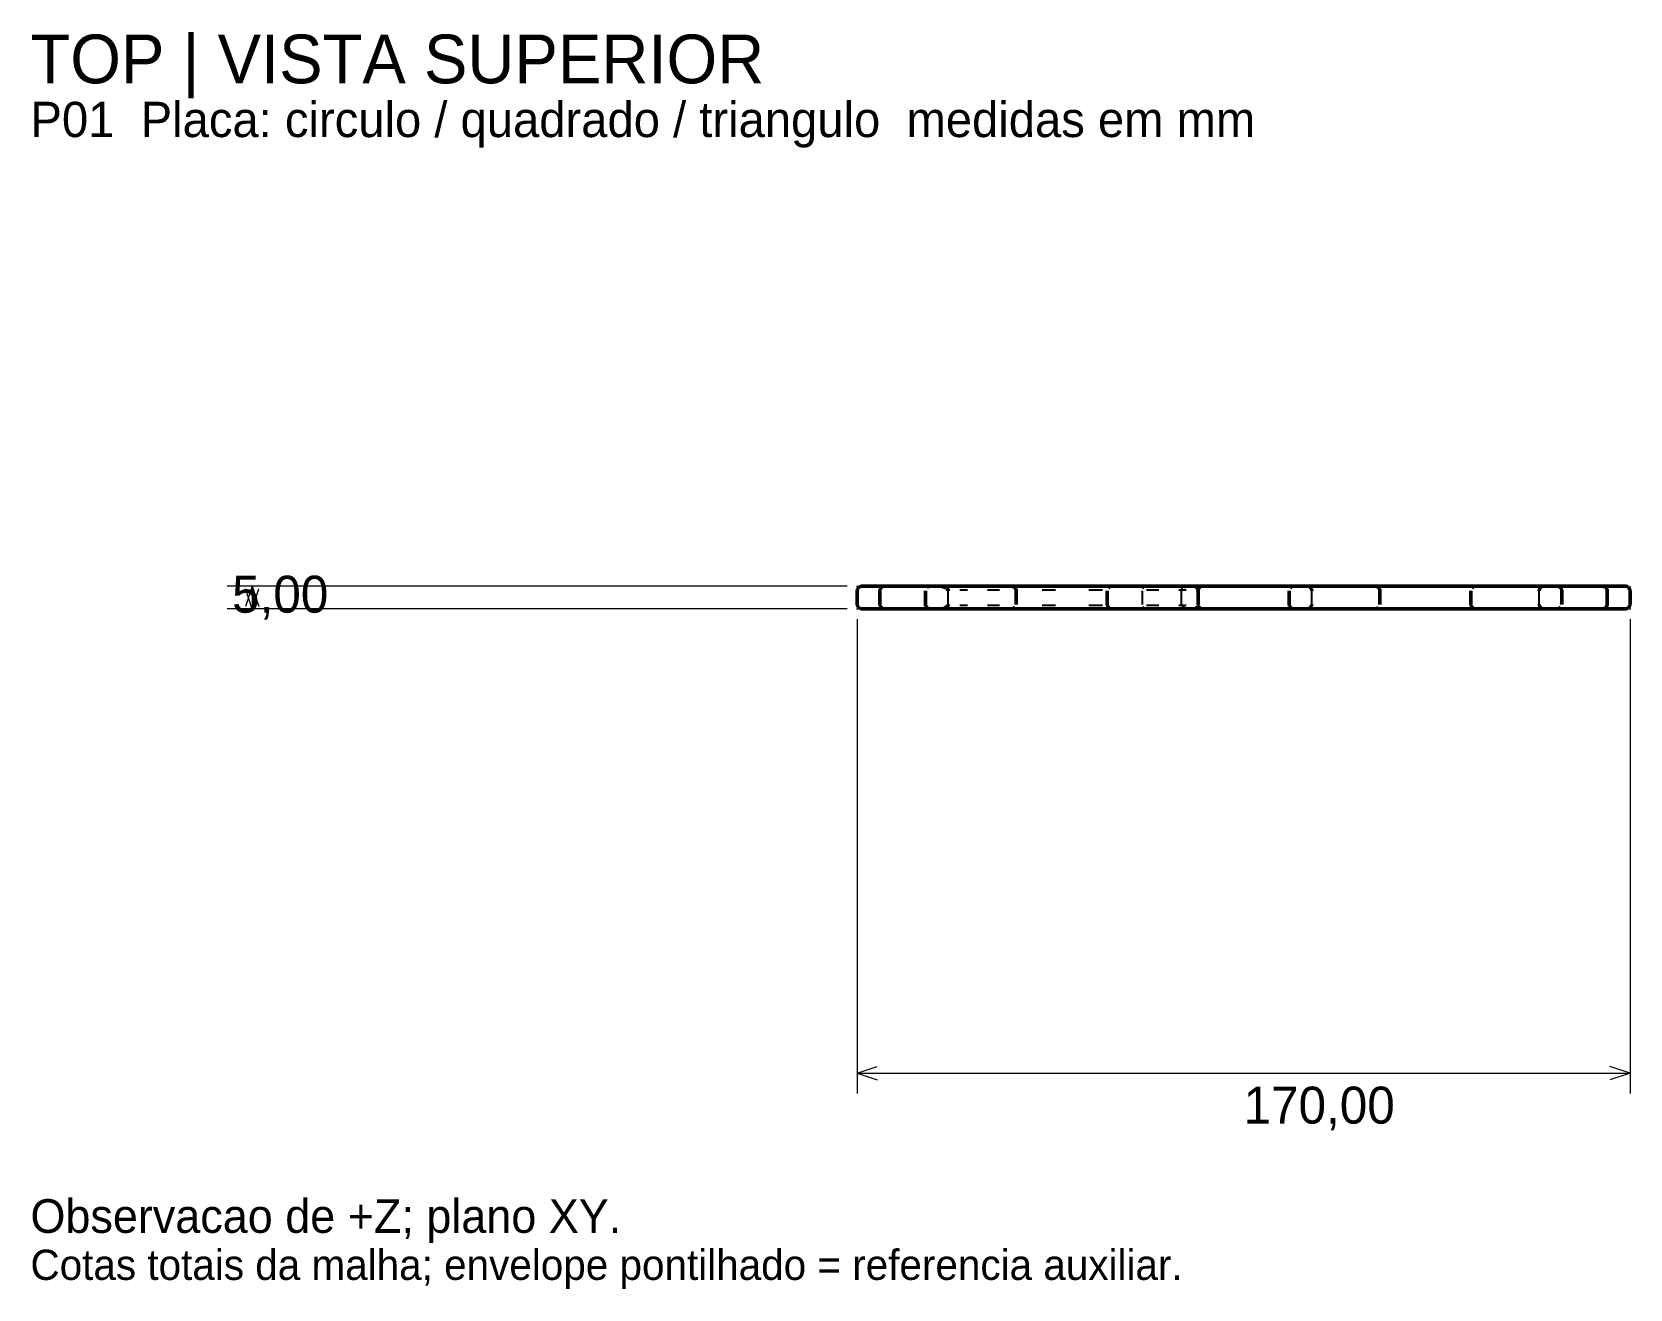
# Model space of a CAD drawing. Header units: millimetres. Extents: x 14 to 366, y 5 to 281.
import ezdxf

# ---------------------------------------------------------------- set-up
doc = ezdxf.new("R2010")
doc.units = ezdxf.units.MM
doc.linetypes.add('DOTTED', pattern=[1, 0, -1])
doc.linetypes.add('HIDDEN', pattern=[4.5, 3, -1.5])
for name, color, linetype, lineweight in [('HIDDEN', 8, 'HIDDEN', 25), ('REFERENCE', 8, 'DOTTED', 13), ('TEXT', 7, 'CONTINUOUS', 18), ('THIN', 7, 'CONTINUOUS', 18), ('VISIBLE', 7, 'CONTINUOUS', 50)]:
    doc.layers.add(name, color=color, linetype=linetype, lineweight=lineweight)

msp = doc.modelspace()

# ---------------------------------------------------------------- linework, layer by layer
at = {"layer": 'HIDDEN'}
for p, q in [((200.87, 158.57), (200.88, 158.74)), ((200.87, 158.57), (200.88, 158.74)), ((200.87, 155.57), (200.87, 158.57)), ((200.87, 155.57), (200.87, 158.57)), ((200.87, 155.57), (200.87, 158.57)), ((200.87, 155.57), (200.87, 158.57)), ((200.87, 155.57), (200.87, 158.57)), ((201.1, 159.21), (201.23, 159.33)), ((201.1, 159.21), (201.23, 159.33)), ((201.1, 159.21), (201.23, 159.33)), ((201.23, 159.33), (201.37, 159.43)), ((201.23, 159.33), (201.37, 159.43)), ((201.23, 159.33), (201.37, 159.43)), ((201.37, 159.43), (201.53, 159.5)), ((201.37, 159.43), (201.53, 159.5)), ((201.37, 159.43), (201.53, 159.5)), ((210.87, 155.57), (210.87, 158.57)), ((211.1, 159.21), (211.23, 159.33)), ((211.23, 159.33), (211.37, 159.43)), ((211.37, 159.43), (211.53, 159.5)), ((215.87, 158.57), (215.91, 158.74)), ((215.87, 155.57), (215.87, 158.57)), ((215.87, 155.57), (215.87, 158.57)), ((218.47, 158.74), (220.14, 158.74)), ((218.47, 158.74), (220.14, 158.74)), ((224.53, 158.74), (227.2, 158.74)), ((224.53, 158.74), (227.2, 158.74)), ((230.21, 159.5), (230.37, 159.43)), ((230.37, 159.43), (230.51, 159.33)), ((230.51, 159.33), (230.64, 159.21)), ((230.87, 155.57), (230.87, 158.57)), ((236.53, 158.74), (239.92, 158.74)), ((236.53, 158.74), (239.92, 158.74)), ((246.82, 158.74), (250.21, 158.74)), ((246.82, 158.74), (250.21, 158.74)), ((250.87, 155.57), (250.87, 158.57)), ((251.1, 159.21), (251.23, 159.33)), ((251.23, 159.33), (251.37, 159.43)), ((251.37, 159.43), (251.53, 159.5)), ((258.65, 155.57), (258.65, 158.57)), ((258.73, 159.02), (258.79, 159.15)), ((258.79, 159.15), (258.86, 159.27)), ((258.86, 159.27), (258.94, 159.37)), ((258.94, 159.37), (259.04, 159.46)), ((259.04, 159.46), (259.15, 159.52)), ((259.54, 158.74), (262.21, 158.74)), ((259.54, 158.74), (262.21, 158.74)), ((266.6, 158.74), (268.27, 158.74)), ((266.6, 158.74), (268.27, 158.74)), ((267.2, 155.57), (267.2, 158.57)), ((270.21, 159.5), (270.37, 159.43)), ((270.37, 159.43), (270.51, 159.33)), ((270.51, 159.33), (270.64, 159.21)), ((270.83, 158.74), (270.87, 158.57)), ((270.87, 155.57), (270.87, 158.57)), ((270.87, 155.57), (270.87, 158.57)), ((290.87, 155.57), (290.87, 158.57)), ((291.1, 159.21), (291.23, 159.33)), ((291.23, 159.33), (291.37, 159.43)), ((291.37, 159.43), (291.53, 159.5)), ((295.21, 159.5), (295.37, 159.43)), ((295.37, 159.43), (295.51, 159.33)), ((295.51, 159.33), (295.64, 159.21)), ((295.85, 158.74), (295.87, 158.57)), ((295.87, 155.57), (295.87, 158.57)), ((295.87, 155.57), (295.87, 158.57)), ((310.21, 159.5), (310.37, 159.43)), ((310.37, 159.43), (310.51, 159.33)), ((310.51, 159.33), (310.64, 159.21)), ((310.87, 155.57), (310.87, 158.57)), ((330.87, 155.57), (330.87, 158.57)), ((331.1, 159.21), (331.23, 159.33)), ((331.23, 159.33), (331.37, 159.43)), ((331.37, 159.43), (331.53, 159.5)), ((345.87, 158.57), (345.88, 158.74)), ((345.87, 155.57), (345.87, 158.57)), ((345.87, 155.57), (345.87, 158.57)), ((346.1, 159.21), (346.23, 159.33)), ((346.23, 159.33), (346.37, 159.43)), ((346.37, 159.43), (346.53, 159.5)), ((350.21, 159.5), (350.37, 159.43)), ((350.37, 159.43), (350.51, 159.33)), ((350.51, 159.33), (350.64, 159.21)), ((350.87, 155.57), (350.87, 158.57)), ((360.21, 159.5), (360.37, 159.43)), ((360.21, 159.5), (360.37, 159.43)), ((360.21, 159.5), (360.37, 159.43)), ((360.37, 159.43), (360.51, 159.33)), ((360.37, 159.43), (360.51, 159.33)), ((360.37, 159.43), (360.51, 159.33)), ((360.51, 159.33), (360.64, 159.21)), ((360.51, 159.33), (360.64, 159.21)), ((360.51, 159.33), (360.64, 159.21)), ((360.85, 158.74), (360.87, 158.57)), ((360.85, 158.74), (360.87, 158.57)), ((360.87, 155.57), (360.87, 158.57)), ((360.87, 155.57), (360.87, 158.57)), ((360.87, 155.57), (360.87, 158.57)), ((360.87, 155.57), (360.87, 158.57)), ((360.87, 155.57), (360.87, 158.57)), ((200.87, 155.57), (200.88, 155.39)), ((200.87, 155.57), (200.88, 155.39)), ((201.1, 154.92), (201.23, 154.8)), ((201.1, 154.92), (201.23, 154.8)), ((201.1, 154.92), (201.23, 154.8)), ((201.23, 154.8), (201.37, 154.7)), ((201.23, 154.8), (201.37, 154.7)), ((201.23, 154.8), (201.37, 154.7)), ((201.37, 154.7), (201.53, 154.63)), ((201.37, 154.7), (201.53, 154.63)), ((201.37, 154.7), (201.53, 154.63)), ((211.1, 154.92), (211.23, 154.8)), ((211.23, 154.8), (211.37, 154.7)), ((211.37, 154.7), (211.53, 154.63)), ((215.87, 155.57), (215.91, 155.39)), ((218.47, 155.39), (220.14, 155.39)), ((218.47, 155.39), (220.14, 155.39)), ((224.53, 155.39), (227.2, 155.39)), ((224.53, 155.39), (227.2, 155.39)), ((230.21, 154.63), (230.37, 154.7)), ((230.37, 154.7), (230.51, 154.8)), ((230.51, 154.8), (230.64, 154.92)), ((236.53, 155.39), (239.92, 155.39)), ((236.53, 155.39), (239.92, 155.39)), ((246.82, 155.39), (250.21, 155.39)), ((246.82, 155.39), (250.21, 155.39)), ((251.1, 154.92), (251.23, 154.8)), ((251.23, 154.8), (251.37, 154.7)), ((251.37, 154.7), (251.53, 154.63)), ((258.73, 155.11), (258.79, 154.98)), ((258.79, 154.98), (258.86, 154.86)), ((258.86, 154.86), (258.94, 154.76)), ((258.94, 154.76), (259.04, 154.67)), ((259.04, 154.67), (259.15, 154.61)), ((259.54, 155.39), (262.21, 155.39)), ((259.54, 155.39), (262.21, 155.39)), ((266.6, 155.39), (268.27, 155.39)), ((266.6, 155.39), (268.27, 155.39)), ((270.21, 154.63), (270.37, 154.7)), ((270.37, 154.7), (270.51, 154.8)), ((270.51, 154.8), (270.64, 154.92)), ((270.83, 155.39), (270.87, 155.57)), ((291.1, 154.92), (291.23, 154.8)), ((291.23, 154.8), (291.37, 154.7)), ((291.37, 154.7), (291.53, 154.63)), ((295.21, 154.63), (295.37, 154.7)), ((295.21, 154.63), (295.32, 154.67)), ((295.37, 154.7), (295.51, 154.8)), ((295.51, 154.8), (295.64, 154.92)), ((295.85, 155.39), (295.87, 155.57)), ((310.21, 154.63), (310.37, 154.7)), ((310.37, 154.7), (310.51, 154.8)), ((310.51, 154.8), (310.64, 154.92)), ((331.1, 154.92), (331.23, 154.8)), ((331.23, 154.8), (331.37, 154.7)), ((331.37, 154.7), (331.53, 154.63)), ((345.87, 155.57), (345.88, 155.39)), ((345.93, 155.22), (345.98, 155.11)), ((350.21, 154.63), (350.37, 154.7)), ((350.37, 154.7), (350.51, 154.8)), ((350.51, 154.8), (350.64, 154.92)), ((360.21, 154.63), (360.37, 154.7)), ((360.21, 154.63), (360.37, 154.7)), ((360.21, 154.63), (360.37, 154.7)), ((360.37, 154.7), (360.51, 154.8)), ((360.37, 154.7), (360.51, 154.8)), ((360.37, 154.7), (360.51, 154.8)), ((360.51, 154.8), (360.64, 154.92)), ((360.51, 154.8), (360.64, 154.92)), ((360.51, 154.8), (360.64, 154.92)), ((360.85, 155.39), (360.87, 155.57)), ((360.85, 155.39), (360.87, 155.57))]:
    msp.add_line(p, q, dxfattribs=at)
at = {"layer": 'REFERENCE'}
for p, q in [((195.87, 159.57), (365.87, 159.57)), ((195.87, 154.57), (195.87, 159.57)), ((365.87, 159.57), (365.87, 154.57)), ((365.87, 154.57), (195.87, 154.57))]:
    msp.add_line(p, q, dxfattribs=at)
at = {"layer": 'THIN'}
for p, q in [((193.65, 159.57), (57.28, 159.57)), ((62.83, 159.57), (61.35, 155.13)), ((62.83, 154.57), (61.35, 159)), ((62.83, 159.57), (62.83, 154.57)), ((62.83, 159.57), (64.3, 155.13)), ((62.83, 154.57), (64.3, 159)), ((193.65, 154.57), (57.28, 154.57)), ((195.87, 152.35), (195.87, 48.04)), ((365.87, 152.35), (365.87, 48.04)), ((195.87, 52.48), (200.3, 53.96)), ((365.87, 52.48), (361.43, 53.96)), ((195.87, 52.48), (365.87, 52.48)), ((195.87, 52.48), (200.3, 51)), ((365.87, 52.48), (361.43, 51))]:
    msp.add_line(p, q, dxfattribs=at)
at = {"layer": 'VISIBLE'}
for p, q in [((195.87, 158.57), (195.88, 158.74)), ((195.87, 158.57), (195.88, 158.74)), ((195.87, 158.57), (195.88, 158.74)), ((195.87, 155.57), (195.87, 158.57)), ((195.87, 155.57), (195.87, 158.57)), ((195.87, 155.57), (195.87, 158.57)), ((195.88, 158.74), (195.93, 158.91)), ((195.88, 158.74), (195.93, 158.91)), ((195.88, 158.74), (195.93, 158.91)), ((195.93, 158.91), (196, 159.07)), ((195.93, 158.91), (196, 159.07)), ((195.93, 158.91), (196, 159.07)), ((196, 159.07), (196.1, 159.21)), ((196, 159.07), (196.1, 159.21)), ((196, 159.07), (196.1, 159.21)), ((196.1, 159.21), (196.23, 159.33)), ((196.1, 159.21), (196.23, 159.33)), ((196.1, 159.21), (196.23, 159.33)), ((196.23, 159.33), (196.37, 159.43)), ((196.23, 159.33), (196.37, 159.43)), ((196.23, 159.33), (196.37, 159.43)), ((196.37, 159.43), (196.53, 159.5)), ((196.37, 159.43), (196.53, 159.5)), ((196.37, 159.43), (196.53, 159.5)), ((196.53, 159.5), (196.7, 159.55)), ((196.53, 159.5), (196.7, 159.55)), ((196.53, 159.5), (196.7, 159.55)), ((196.7, 159.55), (196.87, 159.57)), ((196.7, 159.55), (196.87, 159.57)), ((196.7, 159.55), (196.87, 159.57)), ((196.87, 159.57), (201.87, 159.57)), ((196.87, 159.57), (201.87, 159.57)), ((196.87, 159.57), (201.87, 159.57)), ((200.87, 158.57), (200.88, 158.74)), ((200.87, 158.57), (200.88, 158.74)), ((200.87, 158.57), (200.88, 158.74)), ((200.87, 158.57), (200.88, 158.74)), ((200.87, 155.57), (200.87, 158.57)), ((200.87, 155.57), (200.87, 158.57)), ((200.88, 158.74), (200.93, 158.91)), ((200.88, 158.74), (200.93, 158.91)), ((200.88, 158.74), (200.93, 158.91)), ((200.88, 158.74), (200.93, 158.91)), ((200.93, 158.91), (201, 159.07)), ((200.93, 158.91), (201, 159.07)), ((200.93, 158.91), (201, 159.07)), ((200.93, 158.91), (201, 159.07)), ((201, 159.07), (201.1, 159.21)), ((201, 159.07), (201.1, 159.21)), ((201, 159.07), (201.1, 159.21)), ((201, 159.07), (201.1, 159.21)), ((201.1, 159.21), (201.23, 159.33)), ((201.1, 159.21), (201.23, 159.33)), ((201.1, 159.21), (201.23, 159.33)), ((201.1, 159.21), (201.23, 159.33)), ((201.23, 159.33), (201.37, 159.43)), ((201.23, 159.33), (201.37, 159.43)), ((201.23, 159.33), (201.37, 159.43)), ((201.23, 159.33), (201.37, 159.43)), ((201.37, 159.43), (201.53, 159.5)), ((201.37, 159.43), (201.53, 159.5)), ((201.37, 159.43), (201.53, 159.5)), ((201.37, 159.43), (201.53, 159.5)), ((201.53, 159.5), (201.7, 159.55)), ((201.53, 159.5), (201.7, 159.55)), ((201.53, 159.5), (201.7, 159.55)), ((201.53, 159.5), (201.7, 159.55)), ((201.7, 159.55), (201.87, 159.57)), ((201.7, 159.55), (201.87, 159.57)), ((201.7, 159.55), (201.87, 159.57)), ((201.7, 159.55), (201.87, 159.57)), ((201.87, 159.57), (211.87, 159.57)), ((210.87, 155.57), (210.87, 158.57)), ((210.87, 155.57), (210.87, 158.57)), ((211.1, 159.21), (211.23, 159.33)), ((211.1, 159.21), (211.23, 159.33)), ((211.23, 159.33), (211.37, 159.43)), ((211.23, 159.33), (211.37, 159.43)), ((211.37, 159.43), (211.53, 159.5)), ((211.37, 159.43), (211.53, 159.5)), ((211.53, 159.5), (211.7, 159.55)), ((211.53, 159.5), (211.7, 159.55)), ((211.7, 159.55), (211.87, 159.57)), ((211.7, 159.55), (211.87, 159.57)), ((211.87, 159.57), (229.87, 159.57)), ((213.89, 159.57), (268.45, 159.57)), ((213.89, 159.57), (214.2, 159.55)), ((214.24, 159.55), (214.5, 159.52)), ((214.57, 159.5), (214.78, 159.46)), ((214.88, 159.43), (215.06, 159.37)), ((214.93, 159.57), (215.37, 159.57)), ((214.93, 159.57), (215.1, 159.55)), ((215.06, 159.37), (215.16, 159.33)), ((215.1, 159.55), (215.27, 159.5)), ((215.16, 159.33), (215.29, 159.27)), ((215.27, 159.5), (215.42, 159.43)), ((215.29, 159.27), (215.4, 159.21)), ((215.37, 159.57), (216.26, 159.57)), ((215.42, 159.43), (215.57, 159.33)), ((215.49, 159.15), (215.6, 159.07)), ((215.57, 159.33), (215.69, 159.21)), ((215.65, 159.02), (215.75, 158.91)), ((215.69, 159.21), (215.79, 159.07)), ((215.79, 159.07), (215.86, 158.91)), ((215.86, 158.91), (215.91, 158.74)), ((215.87, 158.57), (215.91, 158.74)), ((216.26, 159.57), (217.58, 159.57)), ((217.58, 159.57), (219.31, 159.57)), ((219.31, 159.57), (221.41, 159.57)), ((221.41, 159.57), (223.86, 159.57)), ((223.86, 159.57), (226.62, 159.57)), ((226.62, 159.57), (229.64, 159.57)), ((229.64, 159.57), (232.88, 159.57)), ((229.87, 159.57), (251.87, 159.57)), ((229.87, 159.57), (230.04, 159.55)), ((229.87, 159.57), (230.04, 159.55)), ((230.04, 159.55), (230.21, 159.5)), ((230.04, 159.55), (230.21, 159.5)), ((230.21, 159.5), (230.37, 159.43)), ((230.21, 159.5), (230.37, 159.43)), ((230.37, 159.43), (230.51, 159.33)), ((230.37, 159.43), (230.51, 159.33)), ((230.51, 159.33), (230.64, 159.21)), ((230.51, 159.33), (230.64, 159.21)), ((230.64, 159.21), (230.74, 159.07)), ((230.64, 159.21), (230.74, 159.07)), ((230.74, 159.07), (230.81, 158.91)), ((230.74, 159.07), (230.81, 158.91)), ((230.81, 158.91), (230.85, 158.74)), ((230.81, 158.91), (230.85, 158.74)), ((230.85, 158.74), (230.87, 158.57)), ((230.85, 158.74), (230.87, 158.57)), ((230.87, 155.57), (230.87, 158.57)), ((230.87, 155.57), (230.87, 158.57)), ((232.88, 159.57), (236.28, 159.57)), ((236.28, 159.57), (239.8, 159.57)), ((239.8, 159.57), (243.37, 159.57)), ((243.37, 159.57), (246.94, 159.57)), ((246.94, 159.57), (250.46, 159.57)), ((250.46, 159.57), (253.86, 159.57)), ((250.87, 155.57), (250.87, 158.57)), ((250.87, 155.57), (250.87, 158.57)), ((251.1, 159.21), (251.23, 159.33)), ((251.1, 159.21), (251.23, 159.33)), ((251.23, 159.33), (251.37, 159.43)), ((251.23, 159.33), (251.37, 159.43)), ((251.37, 159.43), (251.53, 159.5)), ((251.37, 159.43), (251.53, 159.5)), ((251.53, 159.5), (251.7, 159.55)), ((251.53, 159.5), (251.7, 159.55)), ((251.7, 159.55), (251.87, 159.57)), ((251.7, 159.55), (251.87, 159.57)), ((251.87, 159.57), (269.87, 159.57)), ((253.86, 159.57), (257.1, 159.57)), ((257.1, 159.57), (260.12, 159.57)), ((260.12, 159.57), (262.88, 159.57)), ((262.88, 159.57), (265.33, 159.57)), ((265.33, 159.57), (267.43, 159.57)), ((267.27, 158.91), (267.33, 159.02)), ((267.37, 159.07), (267.44, 159.15)), ((267.43, 159.57), (269.16, 159.57)), ((267.72, 159.38), (267.82, 159.43)), ((267.88, 159.46), (268.02, 159.51)), ((268.06, 159.52), (268.24, 159.55)), ((268.26, 159.55), (268.45, 159.57)), ((269.16, 159.57), (270.47, 159.57)), ((269.87, 159.57), (291.87, 159.57)), ((269.87, 159.57), (270.04, 159.55)), ((269.87, 159.57), (270.04, 159.55)), ((270.04, 159.55), (270.21, 159.5)), ((270.04, 159.55), (270.21, 159.5)), ((270.21, 159.5), (270.37, 159.43)), ((270.21, 159.5), (270.37, 159.43)), ((270.37, 159.43), (270.51, 159.33)), ((270.37, 159.43), (270.51, 159.33)), ((270.47, 159.57), (271.36, 159.57)), ((270.51, 159.33), (270.64, 159.21)), ((270.51, 159.33), (270.64, 159.21)), ((270.64, 159.21), (270.74, 159.07)), ((270.64, 159.21), (270.74, 159.07)), ((270.74, 159.07), (270.81, 158.91)), ((270.74, 159.07), (270.81, 158.91)), ((270.81, 158.91), (270.85, 158.74)), ((270.81, 158.91), (270.85, 158.74)), ((270.83, 158.74), (270.88, 158.91)), ((270.83, 158.74), (270.87, 158.57)), ((270.85, 158.74), (270.87, 158.57)), ((270.85, 158.74), (270.87, 158.57)), ((270.87, 155.57), (270.87, 158.57)), ((270.87, 155.57), (270.87, 158.57)), ((270.88, 158.91), (270.95, 159.07)), ((270.95, 159.07), (271.05, 159.21)), ((271.05, 159.21), (271.17, 159.33)), ((271.17, 159.33), (271.31, 159.43)), ((271.31, 159.43), (271.47, 159.5)), ((271.36, 159.57), (271.81, 159.57)), ((271.47, 159.5), (271.64, 159.55)), ((271.64, 159.55), (271.81, 159.57)), ((290.87, 155.57), (290.87, 158.57)), ((290.87, 155.57), (290.87, 158.57)), ((291.1, 159.21), (291.23, 159.33)), ((291.1, 159.21), (291.23, 159.33)), ((291.23, 159.33), (291.37, 159.43)), ((291.23, 159.33), (291.37, 159.43)), ((291.37, 159.43), (291.53, 159.5)), ((291.37, 159.43), (291.53, 159.5)), ((291.53, 159.5), (291.7, 159.55)), ((291.53, 159.5), (291.7, 159.55)), ((291.7, 159.55), (291.87, 159.57)), ((291.7, 159.55), (291.87, 159.57)), ((291.87, 159.57), (309.87, 159.57)), ((294.87, 159.57), (346.87, 159.57)), ((294.87, 159.57), (295.04, 159.55)), ((295.04, 159.55), (295.21, 159.5)), ((295.21, 159.5), (295.37, 159.43)), ((295.37, 159.43), (295.51, 159.33)), ((295.51, 159.33), (295.64, 159.21)), ((295.64, 159.21), (295.74, 159.07)), ((295.74, 159.07), (295.81, 158.91)), ((295.81, 158.91), (295.85, 158.74)), ((295.85, 158.74), (295.87, 158.57)), ((309.87, 159.57), (331.87, 159.57)), ((309.87, 159.57), (310.04, 159.55)), ((309.87, 159.57), (310.04, 159.55)), ((310.04, 159.55), (310.21, 159.5)), ((310.04, 159.55), (310.21, 159.5)), ((310.21, 159.5), (310.37, 159.43)), ((310.21, 159.5), (310.37, 159.43)), ((310.37, 159.43), (310.51, 159.33)), ((310.37, 159.43), (310.51, 159.33)), ((310.51, 159.33), (310.64, 159.21)), ((310.51, 159.33), (310.64, 159.21)), ((310.64, 159.21), (310.74, 159.07)), ((310.64, 159.21), (310.74, 159.07)), ((310.74, 159.07), (310.81, 158.91)), ((310.74, 159.07), (310.81, 158.91)), ((310.81, 158.91), (310.85, 158.74)), ((310.81, 158.91), (310.85, 158.74)), ((310.85, 158.74), (310.87, 158.57)), ((310.85, 158.74), (310.87, 158.57)), ((310.87, 155.57), (310.87, 158.57)), ((310.87, 155.57), (310.87, 158.57)), ((330.87, 155.57), (330.87, 158.57)), ((330.87, 155.57), (330.87, 158.57)), ((331.1, 159.21), (331.23, 159.33)), ((331.1, 159.21), (331.23, 159.33)), ((331.23, 159.33), (331.37, 159.43)), ((331.23, 159.33), (331.37, 159.43)), ((331.37, 159.43), (331.53, 159.5)), ((331.37, 159.43), (331.53, 159.5)), ((331.53, 159.5), (331.7, 159.55)), ((331.53, 159.5), (331.7, 159.55)), ((331.7, 159.55), (331.87, 159.57)), ((331.7, 159.55), (331.87, 159.57)), ((331.87, 159.57), (349.87, 159.57)), ((345.87, 158.57), (345.88, 158.74)), ((345.88, 158.74), (345.93, 158.91)), ((345.93, 158.91), (346, 159.07)), ((346, 159.07), (346.1, 159.21)), ((346.1, 159.21), (346.23, 159.33)), ((346.23, 159.33), (346.37, 159.43)), ((346.37, 159.43), (346.53, 159.5)), ((346.53, 159.5), (346.7, 159.55)), ((346.7, 159.55), (346.87, 159.57)), ((349.87, 159.57), (359.87, 159.57)), ((349.87, 159.57), (350.04, 159.55)), ((349.87, 159.57), (350.04, 159.55)), ((350.04, 159.55), (350.21, 159.5)), ((350.04, 159.55), (350.21, 159.5)), ((350.21, 159.5), (350.37, 159.43)), ((350.21, 159.5), (350.37, 159.43)), ((350.37, 159.43), (350.51, 159.33)), ((350.37, 159.43), (350.51, 159.33)), ((350.51, 159.33), (350.64, 159.21)), ((350.51, 159.33), (350.64, 159.21)), ((350.64, 159.21), (350.74, 159.07)), ((350.64, 159.21), (350.74, 159.07)), ((350.74, 159.07), (350.81, 158.91)), ((350.74, 159.07), (350.81, 158.91)), ((350.81, 158.91), (350.85, 158.74)), ((350.81, 158.91), (350.85, 158.74)), ((350.85, 158.74), (350.87, 158.57)), ((350.85, 158.74), (350.87, 158.57)), ((350.87, 155.57), (350.87, 158.57)), ((350.87, 155.57), (350.87, 158.57)), ((359.87, 159.57), (364.87, 159.57)), ((359.87, 159.57), (364.87, 159.57)), ((359.87, 159.57), (364.87, 159.57)), ((359.87, 159.57), (360.04, 159.55)), ((359.87, 159.57), (360.04, 159.55)), ((359.87, 159.57), (360.04, 159.55)), ((359.87, 159.57), (360.04, 159.55)), ((360.04, 159.55), (360.21, 159.5)), ((360.04, 159.55), (360.21, 159.5)), ((360.04, 159.55), (360.21, 159.5)), ((360.04, 159.55), (360.21, 159.5)), ((360.21, 159.5), (360.37, 159.43)), ((360.21, 159.5), (360.37, 159.43)), ((360.21, 159.5), (360.37, 159.43)), ((360.21, 159.5), (360.37, 159.43)), ((360.37, 159.43), (360.51, 159.33)), ((360.37, 159.43), (360.51, 159.33)), ((360.37, 159.43), (360.51, 159.33)), ((360.37, 159.43), (360.51, 159.33)), ((360.51, 159.33), (360.64, 159.21)), ((360.51, 159.33), (360.64, 159.21)), ((360.51, 159.33), (360.64, 159.21)), ((360.51, 159.33), (360.64, 159.21)), ((360.64, 159.21), (360.74, 159.07)), ((360.64, 159.21), (360.74, 159.07)), ((360.64, 159.21), (360.74, 159.07)), ((360.64, 159.21), (360.74, 159.07)), ((360.74, 159.07), (360.81, 158.91)), ((360.74, 159.07), (360.81, 158.91)), ((360.74, 159.07), (360.81, 158.91)), ((360.74, 159.07), (360.81, 158.91)), ((360.81, 158.91), (360.85, 158.74)), ((360.81, 158.91), (360.85, 158.74)), ((360.81, 158.91), (360.85, 158.74)), ((360.81, 158.91), (360.85, 158.74)), ((360.85, 158.74), (360.87, 158.57)), ((360.85, 158.74), (360.87, 158.57)), ((360.85, 158.74), (360.87, 158.57)), ((360.85, 158.74), (360.87, 158.57)), ((360.87, 155.57), (360.87, 158.57)), ((360.87, 155.57), (360.87, 158.57)), ((364.87, 159.57), (365.04, 159.55)), ((364.87, 159.57), (365.04, 159.55)), ((364.87, 159.57), (365.04, 159.55)), ((365.04, 159.55), (365.21, 159.5)), ((365.04, 159.55), (365.21, 159.5)), ((365.04, 159.55), (365.21, 159.5)), ((365.21, 159.5), (365.37, 159.43)), ((365.21, 159.5), (365.37, 159.43)), ((365.21, 159.5), (365.37, 159.43)), ((365.37, 159.43), (365.51, 159.33)), ((365.37, 159.43), (365.51, 159.33)), ((365.37, 159.43), (365.51, 159.33)), ((365.51, 159.33), (365.64, 159.21)), ((365.51, 159.33), (365.64, 159.21)), ((365.51, 159.33), (365.64, 159.21)), ((365.64, 159.21), (365.74, 159.07)), ((365.64, 159.21), (365.74, 159.07)), ((365.64, 159.21), (365.74, 159.07)), ((365.74, 159.07), (365.81, 158.91)), ((365.74, 159.07), (365.81, 158.91)), ((365.74, 159.07), (365.81, 158.91)), ((365.81, 158.91), (365.85, 158.74)), ((365.81, 158.91), (365.85, 158.74)), ((365.81, 158.91), (365.85, 158.74)), ((365.85, 158.74), (365.87, 158.57)), ((365.85, 158.74), (365.87, 158.57)), ((365.85, 158.74), (365.87, 158.57)), ((365.87, 155.57), (365.87, 158.57)), ((365.87, 155.57), (365.87, 158.57)), ((365.87, 155.57), (365.87, 158.57)), ((195.87, 155.57), (195.88, 155.39)), ((195.87, 155.57), (195.88, 155.39)), ((195.87, 155.57), (195.88, 155.39)), ((195.88, 155.39), (195.93, 155.22)), ((195.88, 155.39), (195.93, 155.22)), ((195.88, 155.39), (195.93, 155.22)), ((195.93, 155.22), (196, 155.07)), ((195.93, 155.22), (196, 155.07)), ((195.93, 155.22), (196, 155.07)), ((196, 155.07), (196.1, 154.92)), ((196, 155.07), (196.1, 154.92)), ((196, 155.07), (196.1, 154.92)), ((196.1, 154.92), (196.23, 154.8)), ((196.1, 154.92), (196.23, 154.8)), ((196.1, 154.92), (196.23, 154.8)), ((196.23, 154.8), (196.37, 154.7)), ((196.23, 154.8), (196.37, 154.7)), ((196.23, 154.8), (196.37, 154.7)), ((196.37, 154.7), (196.53, 154.63)), ((196.37, 154.7), (196.53, 154.63)), ((196.37, 154.7), (196.53, 154.63)), ((200.87, 155.57), (200.88, 155.39)), ((200.87, 155.57), (200.88, 155.39)), ((200.87, 155.57), (200.88, 155.39)), ((200.87, 155.57), (200.88, 155.39)), ((200.88, 155.39), (200.93, 155.22)), ((200.88, 155.39), (200.93, 155.22)), ((200.88, 155.39), (200.93, 155.22)), ((200.88, 155.39), (200.93, 155.22)), ((200.93, 155.22), (201, 155.07)), ((200.93, 155.22), (201, 155.07)), ((200.93, 155.22), (201, 155.07)), ((200.93, 155.22), (201, 155.07)), ((201, 155.07), (201.1, 154.92)), ((201, 155.07), (201.1, 154.92)), ((201, 155.07), (201.1, 154.92)), ((201, 155.07), (201.1, 154.92)), ((201.1, 154.92), (201.23, 154.8)), ((201.1, 154.92), (201.23, 154.8)), ((201.1, 154.92), (201.23, 154.8)), ((201.1, 154.92), (201.23, 154.8)), ((201.23, 154.8), (201.37, 154.7)), ((201.23, 154.8), (201.37, 154.7)), ((201.23, 154.8), (201.37, 154.7)), ((201.23, 154.8), (201.37, 154.7)), ((201.37, 154.7), (201.53, 154.63)), ((201.37, 154.7), (201.53, 154.63)), ((201.37, 154.7), (201.53, 154.63)), ((201.37, 154.7), (201.53, 154.63)), ((210.87, 155.57), (210.88, 155.39)), ((210.87, 155.57), (210.88, 155.39)), ((210.88, 155.39), (210.93, 155.22)), ((210.88, 155.39), (210.93, 155.22)), ((210.93, 155.22), (211, 155.07)), ((210.93, 155.22), (211, 155.07)), ((211, 155.07), (211.1, 154.92)), ((211, 155.07), (211.1, 154.92)), ((211.1, 154.92), (211.23, 154.8)), ((211.1, 154.92), (211.23, 154.8)), ((211.23, 154.8), (211.37, 154.7)), ((211.23, 154.8), (211.37, 154.7)), ((211.37, 154.7), (211.53, 154.63)), ((211.37, 154.7), (211.53, 154.63)), ((214.5, 154.61), (214.79, 154.67)), ((214.79, 154.67), (215.06, 154.76)), ((215.06, 154.76), (215.29, 154.86)), ((215.27, 154.63), (215.42, 154.7)), ((215.29, 154.86), (215.49, 154.98)), ((215.42, 154.7), (215.57, 154.8)), ((215.49, 154.98), (215.65, 155.11)), ((215.57, 154.8), (215.69, 154.92)), ((215.69, 154.92), (215.79, 155.07)), ((215.79, 155.07), (215.86, 155.22)), ((215.86, 155.22), (215.91, 155.39)), ((215.87, 155.57), (215.91, 155.39)), ((230.21, 154.63), (230.37, 154.7)), ((230.21, 154.63), (230.37, 154.7)), ((230.37, 154.7), (230.51, 154.8)), ((230.37, 154.7), (230.51, 154.8)), ((230.51, 154.8), (230.64, 154.92)), ((230.51, 154.8), (230.64, 154.92)), ((250.87, 155.57), (250.88, 155.39)), ((250.87, 155.57), (250.88, 155.39)), ((250.88, 155.39), (250.93, 155.22)), ((250.88, 155.39), (250.93, 155.22)), ((250.93, 155.22), (251, 155.07)), ((250.93, 155.22), (251, 155.07)), ((251, 155.07), (251.1, 154.92)), ((251, 155.07), (251.1, 154.92)), ((251.1, 154.92), (251.23, 154.8)), ((251.1, 154.92), (251.23, 154.8)), ((251.23, 154.8), (251.37, 154.7)), ((251.23, 154.8), (251.37, 154.7)), ((251.37, 154.7), (251.53, 154.63)), ((251.37, 154.7), (251.53, 154.63)), ((267.33, 155.11), (267.44, 154.98)), ((267.44, 154.98), (267.56, 154.86)), ((267.56, 154.86), (267.71, 154.76)), ((267.71, 154.76), (267.88, 154.67)), ((267.88, 154.67), (268.07, 154.61)), ((270.21, 154.63), (270.37, 154.7)), ((270.21, 154.63), (270.37, 154.7)), ((270.37, 154.7), (270.51, 154.8)), ((270.37, 154.7), (270.51, 154.8)), ((270.51, 154.8), (270.64, 154.92)), ((270.51, 154.8), (270.64, 154.92)), ((270.83, 155.39), (270.87, 155.57)), ((270.83, 155.39), (270.88, 155.22)), ((270.88, 155.22), (270.95, 155.07)), ((270.95, 155.07), (271.05, 154.92)), ((271.05, 154.92), (271.17, 154.8)), ((271.17, 154.8), (271.31, 154.7)), ((271.31, 154.7), (271.47, 154.63)), ((290.87, 155.57), (290.88, 155.39)), ((290.87, 155.57), (290.88, 155.39)), ((290.88, 155.39), (290.93, 155.22)), ((290.88, 155.39), (290.93, 155.22)), ((290.93, 155.22), (291, 155.07)), ((290.93, 155.22), (291, 155.07)), ((291, 155.07), (291.1, 154.92)), ((291, 155.07), (291.1, 154.92)), ((291.1, 154.92), (291.23, 154.8)), ((291.1, 154.92), (291.23, 154.8)), ((291.23, 154.8), (291.37, 154.7)), ((291.23, 154.8), (291.37, 154.7)), ((291.37, 154.7), (291.53, 154.63)), ((291.37, 154.7), (291.53, 154.63)), ((295.21, 154.63), (295.37, 154.7)), ((295.37, 154.7), (295.51, 154.8)), ((295.51, 154.8), (295.64, 154.92)), ((295.64, 154.92), (295.74, 155.07)), ((295.74, 155.07), (295.81, 155.22)), ((295.76, 155.11), (295.81, 155.22)), ((295.76, 155.11), (295.81, 155.22)), ((295.81, 155.22), (295.85, 155.39)), ((295.85, 155.39), (295.87, 155.57)), ((310.21, 154.63), (310.37, 154.7)), ((310.21, 154.63), (310.37, 154.7)), ((310.37, 154.7), (310.51, 154.8)), ((310.37, 154.7), (310.51, 154.8)), ((310.51, 154.8), (310.64, 154.92)), ((310.51, 154.8), (310.64, 154.92)), ((330.87, 155.57), (330.88, 155.39)), ((330.87, 155.57), (330.88, 155.39)), ((330.88, 155.39), (330.93, 155.22)), ((330.88, 155.39), (330.93, 155.22)), ((330.93, 155.22), (331, 155.07)), ((330.93, 155.22), (331, 155.07)), ((331, 155.07), (331.1, 154.92)), ((331, 155.07), (331.1, 154.92)), ((331.1, 154.92), (331.23, 154.8)), ((331.1, 154.92), (331.23, 154.8)), ((331.23, 154.8), (331.37, 154.7)), ((331.23, 154.8), (331.37, 154.7)), ((331.37, 154.7), (331.53, 154.63)), ((331.37, 154.7), (331.53, 154.63)), ((345.87, 155.57), (345.88, 155.39)), ((345.88, 155.39), (345.93, 155.22)), ((345.93, 155.22), (346, 155.07)), ((346, 155.07), (346.1, 154.92)), ((346.1, 154.92), (346.23, 154.8)), ((346.23, 154.8), (346.37, 154.7)), ((346.37, 154.7), (346.53, 154.63)), ((346.42, 154.67), (346.53, 154.63)), ((346.42, 154.67), (346.53, 154.63)), ((350.21, 154.63), (350.37, 154.7)), ((350.21, 154.63), (350.37, 154.7)), ((350.37, 154.7), (350.51, 154.8)), ((350.37, 154.7), (350.51, 154.8)), ((350.51, 154.8), (350.64, 154.92)), ((350.51, 154.8), (350.64, 154.92)), ((360.21, 154.63), (360.37, 154.7)), ((360.21, 154.63), (360.37, 154.7)), ((360.21, 154.63), (360.37, 154.7)), ((360.21, 154.63), (360.37, 154.7)), ((360.37, 154.7), (360.51, 154.8)), ((360.37, 154.7), (360.51, 154.8)), ((360.37, 154.7), (360.51, 154.8)), ((360.37, 154.7), (360.51, 154.8)), ((360.51, 154.8), (360.64, 154.92)), ((360.51, 154.8), (360.64, 154.92)), ((360.51, 154.8), (360.64, 154.92)), ((360.51, 154.8), (360.64, 154.92)), ((360.64, 154.92), (360.74, 155.07)), ((360.64, 154.92), (360.74, 155.07)), ((360.64, 154.92), (360.74, 155.07)), ((360.64, 154.92), (360.74, 155.07)), ((360.74, 155.07), (360.81, 155.22)), ((360.74, 155.07), (360.81, 155.22)), ((360.74, 155.07), (360.81, 155.22)), ((360.74, 155.07), (360.81, 155.22)), ((360.81, 155.22), (360.85, 155.39)), ((360.81, 155.22), (360.85, 155.39)), ((360.81, 155.22), (360.85, 155.39)), ((360.81, 155.22), (360.85, 155.39)), ((360.85, 155.39), (360.87, 155.57)), ((360.85, 155.39), (360.87, 155.57)), ((360.85, 155.39), (360.87, 155.57)), ((360.85, 155.39), (360.87, 155.57)), ((365.21, 154.63), (365.37, 154.7)), ((365.21, 154.63), (365.37, 154.7)), ((365.21, 154.63), (365.37, 154.7)), ((365.37, 154.7), (365.51, 154.8)), ((365.37, 154.7), (365.51, 154.8)), ((365.37, 154.7), (365.51, 154.8)), ((365.51, 154.8), (365.64, 154.92)), ((365.51, 154.8), (365.64, 154.92)), ((365.51, 154.8), (365.64, 154.92)), ((365.64, 154.92), (365.74, 155.07)), ((365.64, 154.92), (365.74, 155.07)), ((365.64, 154.92), (365.74, 155.07)), ((365.74, 155.07), (365.81, 155.22)), ((365.74, 155.07), (365.81, 155.22)), ((365.74, 155.07), (365.81, 155.22)), ((365.81, 155.22), (365.85, 155.39)), ((365.81, 155.22), (365.85, 155.39)), ((365.81, 155.22), (365.85, 155.39)), ((365.85, 155.39), (365.87, 155.57)), ((365.85, 155.39), (365.87, 155.57)), ((365.85, 155.39), (365.87, 155.57)), ((196.53, 154.63), (196.7, 154.58)), ((196.53, 154.63), (196.7, 154.58)), ((196.53, 154.63), (196.7, 154.58)), ((196.7, 154.58), (196.87, 154.57)), ((196.7, 154.58), (196.87, 154.57)), ((196.7, 154.58), (196.87, 154.57)), ((196.87, 154.57), (201.87, 154.57)), ((196.87, 154.57), (201.87, 154.57)), ((196.87, 154.57), (201.87, 154.57)), ((201.53, 154.63), (201.7, 154.58)), ((201.53, 154.63), (201.7, 154.58)), ((201.53, 154.63), (201.7, 154.58)), ((201.53, 154.63), (201.7, 154.58)), ((201.7, 154.58), (201.87, 154.57)), ((201.7, 154.58), (201.87, 154.57)), ((201.7, 154.58), (201.87, 154.57)), ((201.7, 154.58), (201.87, 154.57)), ((201.87, 154.57), (211.87, 154.57)), ((211.53, 154.63), (211.7, 154.58)), ((211.53, 154.63), (211.7, 154.58)), ((211.7, 154.58), (211.87, 154.57)), ((211.7, 154.58), (211.87, 154.57)), ((211.87, 154.57), (229.87, 154.57)), ((213.89, 154.57), (214.2, 154.58)), ((213.89, 154.57), (268.45, 154.57)), ((214.2, 154.58), (214.5, 154.61)), ((214.93, 154.57), (215.1, 154.58)), ((214.93, 154.57), (215.37, 154.57)), ((215.1, 154.58), (215.27, 154.63)), ((215.37, 154.57), (216.26, 154.57)), ((216.26, 154.57), (217.58, 154.57)), ((217.58, 154.57), (219.31, 154.57)), ((219.31, 154.57), (221.41, 154.57)), ((221.41, 154.57), (223.86, 154.57)), ((223.86, 154.57), (226.62, 154.57)), ((226.62, 154.57), (229.64, 154.57)), ((229.64, 154.57), (232.88, 154.57)), ((229.87, 154.57), (230.04, 154.58)), ((229.87, 154.57), (230.04, 154.58)), ((229.87, 154.57), (251.87, 154.57)), ((230.04, 154.58), (230.21, 154.63)), ((230.04, 154.58), (230.21, 154.63)), ((232.88, 154.57), (236.28, 154.57)), ((236.28, 154.57), (239.8, 154.57)), ((239.8, 154.57), (243.37, 154.57)), ((243.37, 154.57), (246.94, 154.57)), ((246.94, 154.57), (250.46, 154.57)), ((250.46, 154.57), (253.86, 154.57)), ((251.53, 154.63), (251.7, 154.58)), ((251.53, 154.63), (251.7, 154.58)), ((251.7, 154.58), (251.87, 154.57)), ((251.7, 154.58), (251.87, 154.57)), ((251.87, 154.57), (269.87, 154.57)), ((253.86, 154.57), (257.1, 154.57)), ((257.1, 154.57), (260.12, 154.57)), ((260.12, 154.57), (262.88, 154.57)), ((262.88, 154.57), (265.33, 154.57)), ((265.33, 154.57), (267.43, 154.57)), ((267.43, 154.57), (269.16, 154.57)), ((268.07, 154.61), (268.26, 154.58)), ((268.26, 154.58), (268.45, 154.57)), ((269.16, 154.57), (270.47, 154.57)), ((269.87, 154.57), (270.04, 154.58)), ((269.87, 154.57), (270.04, 154.58)), ((269.87, 154.57), (291.87, 154.57)), ((270.04, 154.58), (270.21, 154.63)), ((270.04, 154.58), (270.21, 154.63)), ((270.47, 154.57), (271.36, 154.57)), ((271.36, 154.57), (271.81, 154.57)), ((271.47, 154.63), (271.64, 154.58)), ((271.64, 154.58), (271.81, 154.57)), ((291.53, 154.63), (291.7, 154.58)), ((291.53, 154.63), (291.7, 154.58)), ((291.7, 154.58), (291.87, 154.57)), ((291.7, 154.58), (291.87, 154.57)), ((291.87, 154.57), (309.87, 154.57)), ((294.87, 154.57), (295.04, 154.58)), ((294.87, 154.57), (346.87, 154.57)), ((295.04, 154.58), (295.21, 154.63)), ((309.87, 154.57), (310.04, 154.58)), ((309.87, 154.57), (310.04, 154.58)), ((309.87, 154.57), (331.87, 154.57)), ((310.04, 154.58), (310.21, 154.63)), ((310.04, 154.58), (310.21, 154.63)), ((331.53, 154.63), (331.7, 154.58)), ((331.53, 154.63), (331.7, 154.58)), ((331.7, 154.58), (331.87, 154.57)), ((331.7, 154.58), (331.87, 154.57)), ((331.87, 154.57), (349.87, 154.57)), ((346.53, 154.63), (346.7, 154.58)), ((346.56, 154.61), (346.7, 154.58)), ((346.56, 154.61), (346.7, 154.58)), ((346.7, 154.58), (346.87, 154.57)), ((346.71, 154.58), (346.87, 154.57)), ((346.71, 154.58), (346.87, 154.57)), ((349.87, 154.57), (350.04, 154.58)), ((349.87, 154.57), (350.04, 154.58)), ((349.87, 154.57), (359.87, 154.57)), ((350.04, 154.58), (350.21, 154.63)), ((350.04, 154.58), (350.21, 154.63)), ((359.87, 154.57), (360.04, 154.58)), ((359.87, 154.57), (360.04, 154.58)), ((359.87, 154.57), (360.04, 154.58)), ((359.87, 154.57), (360.04, 154.58)), ((359.87, 154.57), (364.87, 154.57)), ((359.87, 154.57), (364.87, 154.57)), ((359.87, 154.57), (364.87, 154.57)), ((360.04, 154.58), (360.21, 154.63)), ((360.04, 154.58), (360.21, 154.63)), ((360.04, 154.58), (360.21, 154.63)), ((360.04, 154.58), (360.21, 154.63)), ((364.87, 154.57), (365.04, 154.58)), ((364.87, 154.57), (365.04, 154.58)), ((364.87, 154.57), (365.04, 154.58)), ((365.04, 154.58), (365.21, 154.63)), ((365.04, 154.58), (365.21, 154.63)), ((365.04, 154.58), (365.21, 154.63))]:
    msp.add_line(p, q, dxfattribs=at)

# ---------------------------------------------------------------- texts
at = {"layer": 'TEXT'}
for s, height, p in [('TOP | VISTA SUPERIOR', 10.7174, (14.04, 270.15)), ('P01  Placa: circulo / quadrado / triangulo  medidas em mm', 7.7609, (14.04, 258.33)), ('5,00', 8.13, (58.39, 153.74)), ('170,00', 8.13, (280.87, 41.39)), ('Observacao de +Z; plano XY.', 7.3913, (14.04, 17.37)), ('Cotas totais da malha; envelope pontilhado = referencia auxiliar.', 6.6522, (14.04, 7.02))]:
    msp.add_text(s, height=height, dxfattribs=at).set_placement(p)

doc.saveas('drawing.dxf')
